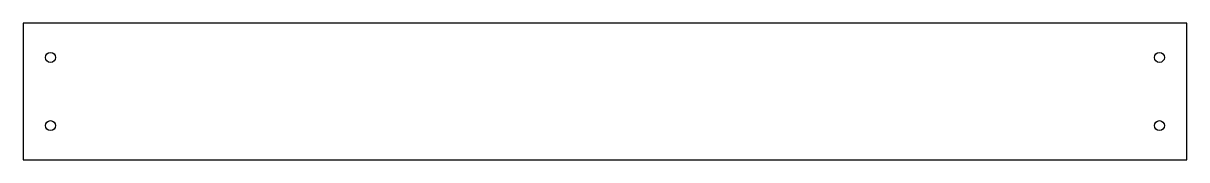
# Model space of a CAD drawing. Header units: millimetres. Extents: x 2321 to 2449, y 1257 to 1272.
import ezdxf

# ---------------------------------------------------------------- set-up
doc = ezdxf.new("R2010")
doc.units = ezdxf.units.MM

msp = doc.modelspace()

# ---------------------------------------------------------------- linework, layer by layer
msp.add_lwpolyline([(2449.13, 1271.83), (2321.13, 1271.83), (2321.13, 1256.83), (2449.13, 1256.83), (2449.13, 1271.83)])
for centre in [(2324.13, 1268.08), (2446.13, 1268.08), (2324.13, 1260.58), (2446.13, 1260.58)]:
    msp.add_circle(centre, 0.55)

doc.saveas('drawing.dxf')
